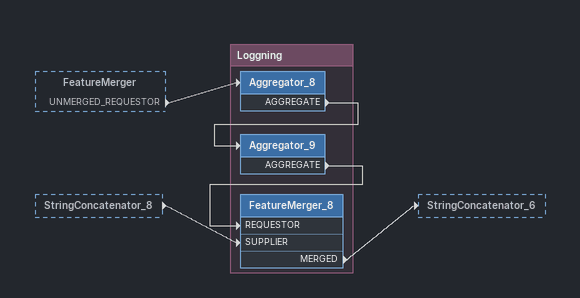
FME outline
FeatureMerger [outside]
    UNMERGED_REQUESTOR -> Aggregator_8
StringConcatenator_8 [outside]
    -> FeatureMerger_8 [SUPPLIER]

Bookmark: Loggning
Aggregator_8
    AGGREGATE -> Aggregator_9
Aggregator_9
    AGGREGATE -> FeatureMerger_8 [REQUESTOR]
FeatureMerger_8
    MERGED -> StringConcatenator_6
